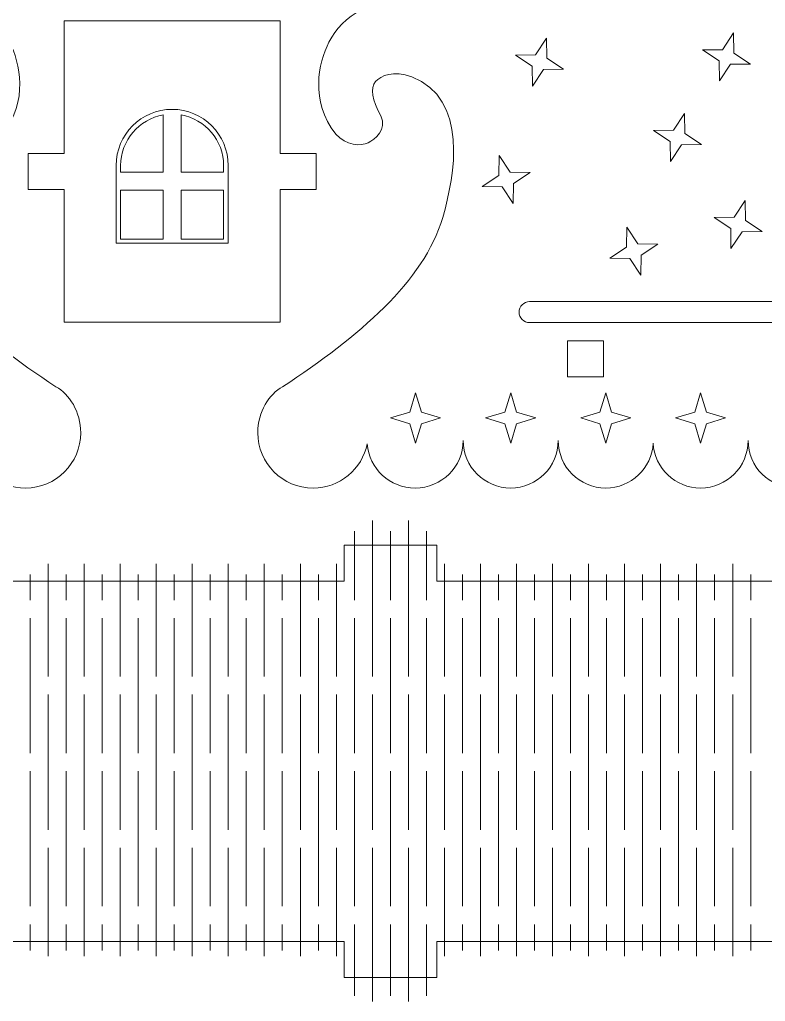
# Model space of a CAD drawing. Header units: centimetres. Extents: x -30.7 to 27.5, y -15.4 to 20.5.
# Drawn here: x -11.03 to 1.39, y -15.43 to 0.91 of the extents above; entities that cross this region are included whole.
import ezdxf

# ---------------------------------------------------------------- set-up
doc = ezdxf.new("R2010")
doc.units = ezdxf.units.CM
doc.header["$MEASUREMENT"] = 0
doc.layers.add('layer 1', color=7, linetype='Continuous')

msp = doc.modelspace()

# ---------------------------------------------------------------- linework, layer by layer
at = {"layer": 'layer 1', "color": 250, "lineweight": 9}
for points, knots in [([(-11.99601, 2.79235), (-11.99601, 2.79235), (-11.54485, 2.39681), (-11.54485, 2.39681), (-11.54485, 2.39681), (-10.02286, 4.13283), (-9.04228, 6.35544), (-8.86684, 8.80087), (-8.86684, 8.80087), (-8.86684, 8.80087), (-9.46531, 8.84382), (-9.46531, 8.84382), (-9.46531, 8.84382), (-9.44754, 9.0915), (-9.43848, 9.34161), (-9.43848, 9.59382), (-9.43848, 9.59382), (-9.43848, 9.84603), (-9.44754, 10.09614), (-9.46531, 10.34382), (-9.46531, 10.34382), (-9.46531, 10.34382), (-8.86684, 10.38675), (-8.86684, 10.38675), (-8.86684, 10.38675), (-9.25426, 15.78678), (-13.56753, 20.10004), (-18.96756, 20.48748), (-18.96756, 20.48748), (-18.96756, 20.48748), (-19.0105, 19.88901), (-19.0105, 19.88901), (-19.0105, 19.88901), (-19.25818, 19.90678), (-19.50829, 19.91584), (-19.7605, 19.91584), (-19.7605, 19.91584), (-20.01271, 19.91584), (-20.26282, 19.90678), (-20.5105, 19.88901), (-20.5105, 19.88901), (-20.5105, 19.88901), (-20.55345, 20.48748), (-20.55345, 20.48748), (-20.55345, 20.48748), (-25.95346, 20.10006), (-30.26674, 15.78678), (-30.65416, 10.38675), (-30.65416, 10.38675), (-30.65416, 10.38675), (-30.05571, 10.34382), (-30.05571, 10.34382), (-30.05571, 10.34382), (-30.07347, 10.09614), (-30.08253, 9.84603), (-30.08253, 9.59382), (-30.08253, 9.59382), (-30.08253, 9.34161), (-30.07347, 9.0915), (-30.05571, 8.84382), (-30.05571, 8.84382), (-30.05571, 8.84382), (-30.65416, 8.80087), (-30.65416, 8.80087), (-30.65416, 8.80087), (-30.47871, 6.35544), (-29.49814, 4.13284), (-27.97615, 2.39681), (-27.97615, 2.39681), (-27.97615, 2.39681), (-27.525, 2.79237), (-27.525, 2.79237), (-27.525, 2.79237), (-27.19495, 2.41591), (-26.83798, 2.06365), (-26.45707, 1.73861), (-26.45707, 1.73861), (-26.45707, 1.73861), (-26.84655, 1.28219), (-26.84655, 1.28219), (-26.84655, 1.28219), (-27.59472, 1.29889), (-28.10134, 0.98089), (-28.32351, 0.54077), (-28.32351, 0.54077), (-28.50313, 0.18496), (-28.63863, -0.43207), (-28.21149, -0.99169), (-28.21149, -0.99169), (-28.03165, -1.18441), (-27.80229, -1.2005), (-27.66967, -1.13476), (-27.66967, -1.13476), (-27.55891, -1.07984), (-27.35025, -0.91747), (-27.45747, -0.68608), (-27.45747, -0.68608), (-27.6048, -0.42239), (-27.64465, -0.226), (-27.54672, -0.11596), (-27.54672, -0.11596), (-27.46038, -0.01892), (-27.25101, 0.07847), (-26.9455, -0.03917), (-26.9455, -0.03917), (-25.99785, -0.40003), (-26.22292, -1.67158), (-26.42998, -2.38057), (-26.42998, -2.38057), (-26.74222, -3.44962), (-27.82593, -4.35995), (-29.09628, -5.19862), (-29.09628, -5.19862), (-29.31925, -5.31746), (-29.50933, -5.61839), (-29.50933, -5.96369), (-29.50933, -5.96369), (-29.50933, -6.47221), (-29.0971, -6.88444), (-28.58859, -6.88444), (-28.58859, -6.88444), (-28.14322, -6.88444), (-27.7717, -6.56824), (-27.68631, -6.14809), (-27.68631, -6.14809), (-27.65778, -6.55948), (-27.31153, -6.88444), (-26.88862, -6.88444), (-26.88862, -6.88444), (-26.44704, -6.88444), (-26.08905, -6.53012), (-26.08905, -6.09305), (-26.08905, -6.09305), (-26.08905, -6.53012), (-25.73473, -6.88444), (-25.29766, -6.88444), (-25.29766, -6.88444), (-24.86059, -6.88444), (-24.50628, -6.53012), (-24.50628, -6.09305), (-24.50628, -6.09305), (-24.50628, -6.53012), (-24.15198, -6.88444), (-23.71491, -6.88444), (-23.71491, -6.88444), (-23.29291, -6.88444), (-22.94803, -6.55414), (-22.92477, -6.13796), (-22.92477, -6.13796), (-22.9015, -6.55412), (-22.55664, -6.88444), (-22.13464, -6.88444), (-22.13464, -6.88444), (-21.69757, -6.88444), (-21.34326, -6.53012), (-21.34326, -6.09305), (-21.34326, -6.09305), (-21.34326, -6.53012), (-20.98894, -6.88444), (-20.55189, -6.88444), (-20.55189, -6.88444), (-20.11482, -6.88444), (-19.7605, -6.53012), (-19.7605, -6.09305), (-19.7605, -6.09305), (-19.7605, -6.53012), (-19.40619, -6.88444), (-18.96912, -6.88444), (-18.96912, -6.88444), (-18.53206, -6.88444), (-18.17775, -6.53012), (-18.17775, -6.09305), (-18.17775, -6.09305), (-18.17775, -6.53012), (-17.82343, -6.88444), (-17.38636, -6.88444), (-17.38636, -6.88444), (-16.96437, -6.88444), (-16.6195, -6.55412), (-16.59624, -6.13796), (-16.59624, -6.13796), (-16.57297, -6.55414), (-16.22809, -6.88444), (-15.8061, -6.88444), (-15.8061, -6.88444), (-15.36903, -6.88444), (-15.01473, -6.53012), (-15.01473, -6.09305), (-15.01473, -6.09305), (-15.01473, -6.53012), (-14.66041, -6.88444), (-14.22334, -6.88444), (-14.22334, -6.88444), (-13.78627, -6.88444), (-13.43196, -6.53012), (-13.43196, -6.09305), (-13.43196, -6.09305), (-13.43196, -6.53012), (-13.07397, -6.88444), (-12.63238, -6.88444), (-12.63238, -6.88444), (-12.20947, -6.88444), (-11.86323, -6.55948), (-11.8347, -6.14809), (-11.8347, -6.14809), (-11.7493, -6.56824), (-11.37778, -6.88444), (-10.93242, -6.88444), (-10.93242, -6.88444), (-10.4239, -6.88444), (-10.01167, -6.47221), (-10.01167, -5.96369), (-10.01167, -5.96369), (-10.01167, -5.61839), (-10.20175, -5.31746), (-10.42473, -5.19862), (-10.42473, -5.19862), (-11.69508, -4.35995), (-12.77878, -3.44962), (-13.09102, -2.38057), (-13.09102, -2.38057), (-13.29808, -1.67158), (-13.52316, -0.40003), (-12.5755, -0.03917), (-12.5755, -0.03917), (-12.27, 0.07847), (-12.06063, -0.01892), (-11.97429, -0.11596), (-11.97429, -0.11596), (-11.87635, -0.226), (-11.91621, -0.42239), (-12.06354, -0.68608), (-12.06354, -0.68608), (-12.17076, -0.91747), (-11.96209, -1.07984), (-11.85133, -1.13476), (-11.85133, -1.13476), (-11.71872, -1.2005), (-11.48935, -1.18441), (-11.30952, -0.99169), (-11.30952, -0.99169), (-10.88238, -0.43207), (-11.01787, 0.18496), (-11.1975, 0.54077), (-11.1975, 0.54077), (-11.41966, 0.98089), (-11.92629, 1.29889), (-12.67446, 1.28219), (-12.67446, 1.28219), (-12.67446, 1.28219), (-13.06393, 1.73861), (-13.06393, 1.73861), (-13.06393, 1.73861), (-12.68304, 2.06363), (-12.32605, 2.41591), (-11.99601, 2.79235)], [0, 0, 0, 0, 0.01538462, 0.01538462, 0.01538462, 0.01538462, 0.03076923, 0.03076923, 0.03076923, 0.03076923, 0.04615385, 0.04615385, 0.04615385, 0.04615385, 0.06153846, 0.06153846, 0.06153846, 0.06153846, 0.07692308, 0.07692308, 0.07692308, 0.07692308, 0.09230769, 0.09230769, 0.09230769, 0.09230769, 0.10769231, 0.10769231, 0.10769231, 0.10769231, 0.12307692, 0.12307692, 0.12307692, 0.12307692, 0.13846154, 0.13846154, 0.13846154, 0.13846154, 0.15384615, 0.15384615, 0.15384615, 0.15384615, 0.16923077, 0.16923077, 0.16923077, 0.16923077, 0.18461538, 0.18461538, 0.18461538, 0.18461538, 0.2, 0.2, 0.2, 0.2, 0.21538462, 0.21538462, 0.21538462, 0.21538462, 0.23076923, 0.23076923, 0.23076923, 0.23076923, 0.24615385, 0.24615385, 0.24615385, 0.24615385, 0.26153846, 0.26153846, 0.26153846, 0.26153846, 0.27692308, 0.27692308, 0.27692308, 0.27692308, 0.29230769, 0.29230769, 0.29230769, 0.29230769, 0.30769231, 0.30769231, 0.30769231, 0.30769231, 0.32307692, 0.32307692, 0.32307692, 0.32307692, 0.33846154, 0.33846154, 0.33846154, 0.33846154, 0.35384615, 0.35384615, 0.35384615, 0.35384615, 0.36923077, 0.36923077, 0.36923077, 0.36923077, 0.38461538, 0.38461538, 0.38461538, 0.38461538, 0.4, 0.4, 0.4, 0.4, 0.41538462, 0.41538462, 0.41538462, 0.41538462, 0.43076923, 0.43076923, 0.43076923, 0.43076923, 0.44615385, 0.44615385, 0.44615385, 0.44615385, 0.46153846, 0.46153846, 0.46153846, 0.46153846, 0.47692308, 0.47692308, 0.47692308, 0.47692308, 0.49230769, 0.49230769, 0.49230769, 0.49230769, 0.50769231, 0.50769231, 0.50769231, 0.50769231, 0.52307692, 0.52307692, 0.52307692, 0.52307692, 0.53846154, 0.53846154, 0.53846154, 0.53846154, 0.55384615, 0.55384615, 0.55384615, 0.55384615, 0.56923077, 0.56923077, 0.56923077, 0.56923077, 0.58461538, 0.58461538, 0.58461538, 0.58461538, 0.6, 0.6, 0.6, 0.6, 0.61538462, 0.61538462, 0.61538462, 0.61538462, 0.63076923, 0.63076923, 0.63076923, 0.63076923, 0.64615385, 0.64615385, 0.64615385, 0.64615385, 0.66153846, 0.66153846, 0.66153846, 0.66153846, 0.67692308, 0.67692308, 0.67692308, 0.67692308, 0.69230769, 0.69230769, 0.69230769, 0.69230769, 0.70769231, 0.70769231, 0.70769231, 0.70769231, 0.72307692, 0.72307692, 0.72307692, 0.72307692, 0.73846154, 0.73846154, 0.73846154, 0.73846154, 0.75384615, 0.75384615, 0.75384615, 0.75384615, 0.76923077, 0.76923077, 0.76923077, 0.76923077, 0.78461538, 0.78461538, 0.78461538, 0.78461538, 0.8, 0.8, 0.8, 0.8, 0.81538462, 0.81538462, 0.81538462, 0.81538462, 0.83076923, 0.83076923, 0.83076923, 0.83076923, 0.84615385, 0.84615385, 0.84615385, 0.84615385, 0.86153846, 0.86153846, 0.86153846, 0.86153846, 0.87692308, 0.87692308, 0.87692308, 0.87692308, 0.89230769, 0.89230769, 0.89230769, 0.89230769, 0.90769231, 0.90769231, 0.90769231, 0.90769231, 0.92307692, 0.92307692, 0.92307692, 0.92307692, 0.93846154, 0.93846154, 0.93846154, 0.93846154, 0.95384615, 0.95384615, 0.95384615, 0.95384615, 0.96923077, 0.96923077, 0.96923077, 0.96923077, 1, 1, 1, 1]), ([(10.45049, 2.79235), (10.45049, 2.79235), (10.90165, 2.39681), (10.90165, 2.39681), (10.90165, 2.39681), (12.42364, 4.13283), (13.40422, 6.35544), (13.57966, 8.80087), (13.57966, 8.80087), (13.57966, 8.80087), (12.98119, 8.84382), (12.98119, 8.84382), (12.98119, 8.84382), (12.99896, 9.0915), (13.00802, 9.34161), (13.00802, 9.59382), (13.00802, 9.59382), (13.00802, 9.84603), (12.99896, 10.09614), (12.98119, 10.34382), (12.98119, 10.34382), (12.98119, 10.34382), (13.57966, 10.38675), (13.57966, 10.38675), (13.57966, 10.38675), (13.19224, 15.78678), (8.87897, 20.10004), (3.47894, 20.48748), (3.47894, 20.48748), (3.47894, 20.48748), (3.436, 19.88901), (3.436, 19.88901), (3.436, 19.88901), (3.18832, 19.90678), (2.93821, 19.91584), (2.686, 19.91584), (2.686, 19.91584), (2.43379, 19.91584), (2.18368, 19.90678), (1.936, 19.88901), (1.936, 19.88901), (1.936, 19.88901), (1.89305, 20.48748), (1.89305, 20.48748), (1.89305, 20.48748), (-3.50697, 20.10006), (-7.82025, 15.78678), (-8.20767, 10.38675), (-8.20767, 10.38675), (-8.20767, 10.38675), (-7.60921, 10.34382), (-7.60921, 10.34382), (-7.60921, 10.34382), (-7.62697, 10.09614), (-7.63603, 9.84603), (-7.63603, 9.59382), (-7.63603, 9.59382), (-7.63603, 9.34161), (-7.62697, 9.0915), (-7.60921, 8.84382), (-7.60921, 8.84382), (-7.60921, 8.84382), (-8.20767, 8.80087), (-8.20767, 8.80087), (-8.20767, 8.80087), (-8.03221, 6.35544), (-7.05165, 4.13284), (-5.52966, 2.39681), (-5.52966, 2.39681), (-5.52966, 2.39681), (-5.0785, 2.79237), (-5.0785, 2.79237), (-5.0785, 2.79237), (-4.74846, 2.41591), (-4.39149, 2.06365), (-4.01058, 1.73861), (-4.01058, 1.73861), (-4.01058, 1.73861), (-4.40005, 1.28219), (-4.40005, 1.28219), (-4.40005, 1.28219), (-5.14822, 1.29889), (-5.65485, 0.98089), (-5.87701, 0.54077), (-5.87701, 0.54077), (-6.05664, 0.18496), (-6.19213, -0.43207), (-5.76499, -0.99169), (-5.76499, -0.99169), (-5.58516, -1.18441), (-5.35579, -1.2005), (-5.22318, -1.13476), (-5.22318, -1.13476), (-5.11242, -1.07984), (-4.90375, -0.91747), (-5.01097, -0.68608), (-5.01097, -0.68608), (-5.1583, -0.42239), (-5.19816, -0.226), (-5.10022, -0.11596), (-5.10022, -0.11596), (-5.01388, -0.01892), (-4.80451, 0.07847), (-4.49901, -0.03917), (-4.49901, -0.03917), (-3.55135, -0.40003), (-3.77643, -1.67158), (-3.98349, -2.38057), (-3.98349, -2.38057), (-4.29573, -3.44962), (-5.37943, -4.35995), (-6.64978, -5.19862), (-6.64978, -5.19862), (-6.87276, -5.31746), (-7.06284, -5.61839), (-7.06284, -5.96369), (-7.06284, -5.96369), (-7.06284, -6.47221), (-6.65061, -6.88444), (-6.14209, -6.88444), (-6.14209, -6.88444), (-5.69673, -6.88444), (-5.32521, -6.56824), (-5.23981, -6.14809), (-5.23981, -6.14809), (-5.21128, -6.55948), (-4.86504, -6.88444), (-4.44213, -6.88444), (-4.44213, -6.88444), (-4.00054, -6.88444), (-3.64255, -6.53012), (-3.64255, -6.09305), (-3.64255, -6.09305), (-3.64255, -6.53012), (-3.28824, -6.88444), (-2.85117, -6.88444), (-2.85117, -6.88444), (-2.4141, -6.88444), (-2.05978, -6.53012), (-2.05978, -6.09305), (-2.05978, -6.09305), (-2.05978, -6.53012), (-1.70548, -6.88444), (-1.26841, -6.88444), (-1.26841, -6.88444), (-0.84641, -6.88444), (-0.50153, -6.55414), (-0.47827, -6.13796), (-0.47827, -6.13796), (-0.455, -6.55412), (-0.11014, -6.88444), (0.31186, -6.88444), (0.31186, -6.88444), (0.74893, -6.88444), (1.10324, -6.53012), (1.10324, -6.09305), (1.10324, -6.09305), (1.10324, -6.53012), (1.45756, -6.88444), (1.89461, -6.88444), (1.89461, -6.88444), (2.33168, -6.88444), (2.686, -6.53012), (2.686, -6.09305), (2.686, -6.09305), (2.686, -6.53012), (3.04031, -6.88444), (3.47738, -6.88444), (3.47738, -6.88444), (3.91444, -6.88444), (4.26875, -6.53012), (4.26875, -6.09305), (4.26875, -6.09305), (4.26875, -6.53012), (4.62307, -6.88444), (5.06014, -6.88444), (5.06014, -6.88444), (5.48213, -6.88444), (5.827, -6.55412), (5.85026, -6.13796), (5.85026, -6.13796), (5.87353, -6.55414), (6.21841, -6.88444), (6.6404, -6.88444), (6.6404, -6.88444), (7.07747, -6.88444), (7.43177, -6.53012), (7.43177, -6.09305), (7.43177, -6.09305), (7.43177, -6.53012), (7.78609, -6.88444), (8.22316, -6.88444), (8.22316, -6.88444), (8.66023, -6.88444), (9.01454, -6.53012), (9.01454, -6.09305), (9.01454, -6.09305), (9.01454, -6.53012), (9.37253, -6.88444), (9.81412, -6.88444), (9.81412, -6.88444), (10.23703, -6.88444), (10.58327, -6.55948), (10.6118, -6.14809), (10.6118, -6.14809), (10.6972, -6.56824), (11.06872, -6.88444), (11.51408, -6.88444), (11.51408, -6.88444), (12.0226, -6.88444), (12.43483, -6.47221), (12.43483, -5.96369), (12.43483, -5.96369), (12.43483, -5.61839), (12.24475, -5.31746), (12.02177, -5.19862), (12.02177, -5.19862), (10.75142, -4.35995), (9.66772, -3.44962), (9.35548, -2.38057), (9.35548, -2.38057), (9.14842, -1.67158), (8.92334, -0.40003), (9.871, -0.03917), (9.871, -0.03917), (10.1765, 0.07847), (10.38587, -0.01892), (10.47221, -0.11596), (10.47221, -0.11596), (10.57015, -0.226), (10.53029, -0.42239), (10.38296, -0.68608), (10.38296, -0.68608), (10.27574, -0.91747), (10.48441, -1.07984), (10.59517, -1.13476), (10.59517, -1.13476), (10.72778, -1.2005), (10.95715, -1.18441), (11.13698, -0.99169), (11.13698, -0.99169), (11.56412, -0.43207), (11.42863, 0.18496), (11.249, 0.54077), (11.249, 0.54077), (11.02684, 0.98089), (10.52021, 1.29889), (9.77204, 1.28219), (9.77204, 1.28219), (9.77204, 1.28219), (9.38257, 1.73861), (9.38257, 1.73861), (9.38257, 1.73861), (9.76346, 2.06363), (10.12045, 2.41591), (10.45049, 2.79235)], [0, 0, 0, 0, 0.01538462, 0.01538462, 0.01538462, 0.01538462, 0.03076923, 0.03076923, 0.03076923, 0.03076923, 0.04615385, 0.04615385, 0.04615385, 0.04615385, 0.06153846, 0.06153846, 0.06153846, 0.06153846, 0.07692308, 0.07692308, 0.07692308, 0.07692308, 0.09230769, 0.09230769, 0.09230769, 0.09230769, 0.10769231, 0.10769231, 0.10769231, 0.10769231, 0.12307692, 0.12307692, 0.12307692, 0.12307692, 0.13846154, 0.13846154, 0.13846154, 0.13846154, 0.15384615, 0.15384615, 0.15384615, 0.15384615, 0.16923077, 0.16923077, 0.16923077, 0.16923077, 0.18461538, 0.18461538, 0.18461538, 0.18461538, 0.2, 0.2, 0.2, 0.2, 0.21538462, 0.21538462, 0.21538462, 0.21538462, 0.23076923, 0.23076923, 0.23076923, 0.23076923, 0.24615385, 0.24615385, 0.24615385, 0.24615385, 0.26153846, 0.26153846, 0.26153846, 0.26153846, 0.27692308, 0.27692308, 0.27692308, 0.27692308, 0.29230769, 0.29230769, 0.29230769, 0.29230769, 0.30769231, 0.30769231, 0.30769231, 0.30769231, 0.32307692, 0.32307692, 0.32307692, 0.32307692, 0.33846154, 0.33846154, 0.33846154, 0.33846154, 0.35384615, 0.35384615, 0.35384615, 0.35384615, 0.36923077, 0.36923077, 0.36923077, 0.36923077, 0.38461538, 0.38461538, 0.38461538, 0.38461538, 0.4, 0.4, 0.4, 0.4, 0.41538462, 0.41538462, 0.41538462, 0.41538462, 0.43076923, 0.43076923, 0.43076923, 0.43076923, 0.44615385, 0.44615385, 0.44615385, 0.44615385, 0.46153846, 0.46153846, 0.46153846, 0.46153846, 0.47692308, 0.47692308, 0.47692308, 0.47692308, 0.49230769, 0.49230769, 0.49230769, 0.49230769, 0.50769231, 0.50769231, 0.50769231, 0.50769231, 0.52307692, 0.52307692, 0.52307692, 0.52307692, 0.53846154, 0.53846154, 0.53846154, 0.53846154, 0.55384615, 0.55384615, 0.55384615, 0.55384615, 0.56923077, 0.56923077, 0.56923077, 0.56923077, 0.58461538, 0.58461538, 0.58461538, 0.58461538, 0.6, 0.6, 0.6, 0.6, 0.61538462, 0.61538462, 0.61538462, 0.61538462, 0.63076923, 0.63076923, 0.63076923, 0.63076923, 0.64615385, 0.64615385, 0.64615385, 0.64615385, 0.66153846, 0.66153846, 0.66153846, 0.66153846, 0.67692308, 0.67692308, 0.67692308, 0.67692308, 0.69230769, 0.69230769, 0.69230769, 0.69230769, 0.70769231, 0.70769231, 0.70769231, 0.70769231, 0.72307692, 0.72307692, 0.72307692, 0.72307692, 0.73846154, 0.73846154, 0.73846154, 0.73846154, 0.75384615, 0.75384615, 0.75384615, 0.75384615, 0.76923077, 0.76923077, 0.76923077, 0.76923077, 0.78461538, 0.78461538, 0.78461538, 0.78461538, 0.8, 0.8, 0.8, 0.8, 0.81538462, 0.81538462, 0.81538462, 0.81538462, 0.83076923, 0.83076923, 0.83076923, 0.83076923, 0.84615385, 0.84615385, 0.84615385, 0.84615385, 0.86153846, 0.86153846, 0.86153846, 0.86153846, 0.87692308, 0.87692308, 0.87692308, 0.87692308, 0.89230769, 0.89230769, 0.89230769, 0.89230769, 0.90769231, 0.90769231, 0.90769231, 0.90769231, 0.92307692, 0.92307692, 0.92307692, 0.92307692, 0.93846154, 0.93846154, 0.93846154, 0.93846154, 0.95384615, 0.95384615, 0.95384615, 0.95384615, 0.96923077, 0.96923077, 0.96923077, 0.96923077, 1, 1, 1, 1]), ([(-10.2888, 0.89266), (-10.2888, 0.89266), (-6.6888, 0.89266), (-6.6888, 0.89266), (-6.6888, 0.89266), (-6.6888, 0.89266), (-6.6888, -1.3156), (-6.6888, -1.3156), (-6.6888, -1.3156), (-6.6888, -1.3156), (-6.0888, -1.3156), (-6.0888, -1.3156), (-6.0888, -1.3156), (-6.0888, -1.3156), (-6.0888, -1.9156), (-6.0888, -1.9156), (-6.0888, -1.9156), (-6.0888, -1.9156), (-6.6888, -1.9156), (-6.6888, -1.9156), (-6.6888, -1.9156), (-6.6888, -1.9156), (-6.6888, -4.12385), (-6.6888, -4.12385), (-6.6888, -4.12385), (-8.18713, -4.12385), (-8.79046, -4.12385), (-10.2888, -4.12385), (-10.2888, -4.12385), (-10.2888, -4.12385), (-10.2888, -1.9156), (-10.2888, -1.9156), (-10.2888, -1.9156), (-10.2888, -1.9156), (-10.8888, -1.9156), (-10.8888, -1.9156), (-10.8888, -1.9156), (-10.8888, -1.9156), (-10.8888, -1.3156), (-10.8888, -1.3156), (-10.8888, -1.3156), (-10.8888, -1.3156), (-10.2888, -1.3156), (-10.2888, -1.3156), (-10.2888, -1.3156), (-10.2888, -1.3156), (-10.2888, 0.89266), (-10.2888, 0.89266)], [0, 0, 0, 0, 0.07692308, 0.07692308, 0.07692308, 0.07692308, 0.15384615, 0.15384615, 0.15384615, 0.15384615, 0.23076923, 0.23076923, 0.23076923, 0.23076923, 0.30769231, 0.30769231, 0.30769231, 0.30769231, 0.38461538, 0.38461538, 0.38461538, 0.38461538, 0.46153846, 0.46153846, 0.46153846, 0.46153846, 0.53846154, 0.53846154, 0.53846154, 0.53846154, 0.61538462, 0.61538462, 0.61538462, 0.61538462, 0.69230769, 0.69230769, 0.69230769, 0.69230769, 0.76923077, 0.76923077, 0.76923077, 0.76923077, 0.84615385, 0.84615385, 0.84615385, 0.84615385, 1, 1, 1, 1]), ([(0.86092, 0.69239), (0.86092, 0.69239), (0.67679, 0.41434), (0.67679, 0.41434), (0.67679, 0.41434), (0.67679, 0.41434), (0.34333, 0.4106), (0.34333, 0.4106), (0.34333, 0.4106), (0.34333, 0.4106), (0.62138, 0.22648), (0.62138, 0.22648), (0.62138, 0.22648), (0.62138, 0.22648), (0.62512, -0.10699), (0.62512, -0.10699), (0.62512, -0.10699), (0.62512, -0.10699), (0.80924, 0.17107), (0.80924, 0.17107), (0.80924, 0.17107), (0.80924, 0.17107), (1.14271, 0.1748), (1.14271, 0.1748), (1.14271, 0.1748), (1.14271, 0.1748), (0.86465, 0.35893), (0.86465, 0.35893), (0.86465, 0.35893), (0.86465, 0.35893), (0.86092, 0.69239), (0.86092, 0.69239)], [0, 0, 0, 0, 0.11111111, 0.11111111, 0.11111111, 0.11111111, 0.22222222, 0.22222222, 0.22222222, 0.22222222, 0.33333333, 0.33333333, 0.33333333, 0.33333333, 0.44444444, 0.44444444, 0.44444444, 0.44444444, 0.55555556, 0.55555556, 0.55555556, 0.55555556, 0.66666667, 0.66666667, 0.66666667, 0.66666667, 0.77777778, 0.77777778, 0.77777778, 0.77777778, 1, 1, 1, 1]), ([(-2.25208, 0.60515), (-2.25208, 0.60515), (-2.43621, 0.3271), (-2.43621, 0.3271), (-2.43621, 0.3271), (-2.43621, 0.3271), (-2.76967, 0.32336), (-2.76967, 0.32336), (-2.76967, 0.32336), (-2.76967, 0.32336), (-2.49162, 0.13924), (-2.49162, 0.13924), (-2.49162, 0.13924), (-2.49162, 0.13924), (-2.48788, -0.19423), (-2.48788, -0.19423), (-2.48788, -0.19423), (-2.48788, -0.19423), (-2.30376, 0.08383), (-2.30376, 0.08383), (-2.30376, 0.08383), (-2.30376, 0.08383), (-1.97029, 0.08756), (-1.97029, 0.08756), (-1.97029, 0.08756), (-1.97029, 0.08756), (-2.24835, 0.27169), (-2.24835, 0.27169), (-2.24835, 0.27169), (-2.24835, 0.27169), (-2.25208, 0.60515), (-2.25208, 0.60515)], [0, 0, 0, 0, 0.11111111, 0.11111111, 0.11111111, 0.11111111, 0.22222222, 0.22222222, 0.22222222, 0.22222222, 0.33333333, 0.33333333, 0.33333333, 0.33333333, 0.44444444, 0.44444444, 0.44444444, 0.44444444, 0.55555556, 0.55555556, 0.55555556, 0.55555556, 0.66666667, 0.66666667, 0.66666667, 0.66666667, 0.77777778, 0.77777778, 0.77777778, 0.77777778, 1, 1, 1, 1]), ([(0.04522, -0.64879), (0.04522, -0.64879), (-0.13891, -0.92684), (-0.13891, -0.92684), (-0.13891, -0.92684), (-0.13891, -0.92684), (-0.47237, -0.93058), (-0.47237, -0.93058), (-0.47237, -0.93058), (-0.47237, -0.93058), (-0.19432, -1.1147), (-0.19432, -1.1147), (-0.19432, -1.1147), (-0.19432, -1.1147), (-0.19058, -1.44817), (-0.19058, -1.44817), (-0.19058, -1.44817), (-0.19058, -1.44817), (-0.00646, -1.17011), (-0.00646, -1.17011), (-0.00646, -1.17011), (-0.00646, -1.17011), (0.32701, -1.16638), (0.32701, -1.16638), (0.32701, -1.16638), (0.32701, -1.16638), (0.04895, -0.98225), (0.04895, -0.98225), (0.04895, -0.98225), (0.04895, -0.98225), (0.04522, -0.64879), (0.04522, -0.64879)], [0, 0, 0, 0, 0.11111111, 0.11111111, 0.11111111, 0.11111111, 0.22222222, 0.22222222, 0.22222222, 0.22222222, 0.33333333, 0.33333333, 0.33333333, 0.33333333, 0.44444444, 0.44444444, 0.44444444, 0.44444444, 0.55555556, 0.55555556, 0.55555556, 0.55555556, 0.66666667, 0.66666667, 0.66666667, 0.66666667, 0.77777778, 0.77777778, 0.77777778, 0.77777778, 1, 1, 1, 1]), ([(-8.6388, -0.67195), (-9.03955, -0.74344), (-9.34645, -1.09594), (-9.34645, -1.51637), (-9.34645, -1.51637), (-9.34645, -1.51637), (-9.34645, -1.62428), (-9.34645, -1.62428), (-9.34645, -1.62428), (-9.34645, -1.62428), (-8.6388, -1.62428), (-8.6388, -1.62428), (-8.6388, -1.62428), (-8.6388, -1.62428), (-8.6388, -0.67195), (-8.6388, -0.67195)], [0, 0, 0, 0, 0.2, 0.2, 0.2, 0.2, 0.4, 0.4, 0.4, 0.4, 0.6, 0.6, 0.6, 0.6, 1, 1, 1, 1]), ([(-7.63114, -1.62428), (-7.63114, -1.62428), (-7.63114, -1.51637), (-7.63114, -1.51637), (-7.63114, -1.51637), (-7.63114, -1.09594), (-7.93804, -0.74344), (-8.3388, -0.67195), (-8.3388, -0.67195), (-8.3388, -0.67195), (-8.3388, -1.62428), (-8.3388, -1.62428), (-8.3388, -1.62428), (-8.3388, -1.62428), (-7.63114, -1.62428), (-7.63114, -1.62428)], [0, 0, 0, 0, 0.2, 0.2, 0.2, 0.2, 0.4, 0.4, 0.4, 0.4, 0.6, 0.6, 0.6, 0.6, 1, 1, 1, 1]), ([(-3.0433, -1.34816), (-3.0433, -1.34816), (-2.85918, -1.62622), (-2.85918, -1.62622), (-2.85918, -1.62622), (-2.85918, -1.62622), (-2.52571, -1.62995), (-2.52571, -1.62995), (-2.52571, -1.62995), (-2.52571, -1.62995), (-2.80377, -1.81408), (-2.80377, -1.81408), (-2.80377, -1.81408), (-2.80377, -1.81408), (-2.8075, -2.14754), (-2.8075, -2.14754), (-2.8075, -2.14754), (-2.8075, -2.14754), (-2.99163, -1.86949), (-2.99163, -1.86949), (-2.99163, -1.86949), (-2.99163, -1.86949), (-3.32509, -1.86575), (-3.32509, -1.86575), (-3.32509, -1.86575), (-3.32509, -1.86575), (-3.04704, -1.68163), (-3.04704, -1.68163), (-3.04704, -1.68163), (-3.04704, -1.68163), (-3.0433, -1.34816), (-3.0433, -1.34816)], [0, 0, 0, 0, 0.11111111, 0.11111111, 0.11111111, 0.11111111, 0.22222222, 0.22222222, 0.22222222, 0.22222222, 0.33333333, 0.33333333, 0.33333333, 0.33333333, 0.44444444, 0.44444444, 0.44444444, 0.44444444, 0.55555556, 0.55555556, 0.55555556, 0.55555556, 0.66666667, 0.66666667, 0.66666667, 0.66666667, 0.77777778, 0.77777778, 0.77777778, 0.77777778, 1, 1, 1, 1]), ([(-8.6388, -2.73916), (-8.6388, -2.73916), (-8.6388, -1.92428), (-8.6388, -1.92428), (-8.6388, -1.92428), (-8.6388, -1.92428), (-9.34645, -1.92428), (-9.34645, -1.92428), (-9.34645, -1.92428), (-9.34645, -1.92428), (-9.34645, -2.73916), (-9.34645, -2.73916), (-9.34645, -2.73916), (-9.34645, -2.73916), (-8.6388, -2.73916), (-8.6388, -2.73916)], [0, 0, 0, 0, 0.2, 0.2, 0.2, 0.2, 0.4, 0.4, 0.4, 0.4, 0.6, 0.6, 0.6, 0.6, 1, 1, 1, 1]), ([(-8.3388, -2.73916), (-8.3388, -2.73916), (-7.63114, -2.73916), (-7.63114, -2.73916), (-7.63114, -2.73916), (-7.63114, -2.73916), (-7.63114, -1.92428), (-7.63114, -1.92428), (-7.63114, -1.92428), (-7.63114, -1.92428), (-8.3388, -1.92428), (-8.3388, -1.92428), (-8.3388, -1.92428), (-8.3388, -1.92428), (-8.3388, -2.73916), (-8.3388, -2.73916)], [0, 0, 0, 0, 0.2, 0.2, 0.2, 0.2, 0.4, 0.4, 0.4, 0.4, 0.6, 0.6, 0.6, 0.6, 1, 1, 1, 1]), ([(1.05296, -2.09545), (1.05296, -2.09545), (0.86884, -2.3735), (0.86884, -2.3735), (0.86884, -2.3735), (0.86884, -2.3735), (0.53537, -2.37724), (0.53537, -2.37724), (0.53537, -2.37724), (0.53537, -2.37724), (0.81343, -2.56136), (0.81343, -2.56136), (0.81343, -2.56136), (0.81343, -2.56136), (0.81716, -2.89483), (0.81716, -2.89483), (0.81716, -2.89483), (0.81716, -2.89483), (1.00129, -2.61677), (1.00129, -2.61677), (1.00129, -2.61677), (1.00129, -2.61677), (1.33475, -2.61304), (1.33475, -2.61304), (1.33475, -2.61304), (1.33475, -2.61304), (1.0567, -2.42891), (1.0567, -2.42891), (1.0567, -2.42891), (1.0567, -2.42891), (1.05296, -2.09545), (1.05296, -2.09545)], [0, 0, 0, 0, 0.11111111, 0.11111111, 0.11111111, 0.11111111, 0.22222222, 0.22222222, 0.22222222, 0.22222222, 0.33333333, 0.33333333, 0.33333333, 0.33333333, 0.44444444, 0.44444444, 0.44444444, 0.44444444, 0.55555556, 0.55555556, 0.55555556, 0.55555556, 0.66666667, 0.66666667, 0.66666667, 0.66666667, 0.77777778, 0.77777778, 0.77777778, 0.77777778, 1, 1, 1, 1]), ([(-0.91829, -2.54074), (-0.91829, -2.54074), (-0.73417, -2.81879), (-0.73417, -2.81879), (-0.73417, -2.81879), (-0.73417, -2.81879), (-0.4007, -2.82253), (-0.4007, -2.82253), (-0.4007, -2.82253), (-0.4007, -2.82253), (-0.67876, -3.00665), (-0.67876, -3.00665), (-0.67876, -3.00665), (-0.67876, -3.00665), (-0.68249, -3.34012), (-0.68249, -3.34012), (-0.68249, -3.34012), (-0.68249, -3.34012), (-0.86662, -3.06206), (-0.86662, -3.06206), (-0.86662, -3.06206), (-0.86662, -3.06206), (-1.20008, -3.05833), (-1.20008, -3.05833), (-1.20008, -3.05833), (-1.20008, -3.05833), (-0.92203, -2.8742), (-0.92203, -2.8742), (-0.92203, -2.8742), (-0.92203, -2.8742), (-0.91829, -2.54074), (-0.91829, -2.54074)], [0, 0, 0, 0, 0.11111111, 0.11111111, 0.11111111, 0.11111111, 0.22222222, 0.22222222, 0.22222222, 0.22222222, 0.33333333, 0.33333333, 0.33333333, 0.33333333, 0.44444444, 0.44444444, 0.44444444, 0.44444444, 0.55555556, 0.55555556, 0.55555556, 0.55555556, 0.66666667, 0.66666667, 0.66666667, 0.66666667, 0.77777778, 0.77777778, 0.77777778, 0.77777778, 1, 1, 1, 1]), ([(-2.53693, -3.78104), (-2.53693, -3.78104), (7.90892, -3.78104), (7.90892, -3.78104), (7.90892, -3.78104), (8.00497, -3.78104), (8.08354, -3.85961), (8.08354, -3.95566), (8.08354, -3.95566), (8.08354, -4.05172), (8.00497, -4.13029), (7.90892, -4.13029), (7.90892, -4.13029), (7.90892, -4.13029), (-2.53693, -4.13029), (-2.53693, -4.13029), (-2.53693, -4.13029), (-2.63298, -4.13029), (-2.71155, -4.05172), (-2.71155, -3.95566), (-2.71155, -3.95566), (-2.71155, -3.85961), (-2.63298, -3.78104), (-2.53693, -3.78104)], [0, 0, 0, 0, 0.14285714, 0.14285714, 0.14285714, 0.14285714, 0.28571429, 0.28571429, 0.28571429, 0.28571429, 0.42857143, 0.42857143, 0.42857143, 0.42857143, 0.57142857, 0.57142857, 0.57142857, 0.57142857, 0.71428571, 0.71428571, 0.71428571, 0.71428571, 1, 1, 1, 1]), ([(-1.90512, -4.43335), (-1.90512, -4.43335), (-1.30511, -4.43335), (-1.30511, -4.43335), (-1.30511, -4.43335), (-1.30511, -4.43335), (-1.30511, -5.03335), (-1.30511, -5.03335), (-1.30511, -5.03335), (-1.30511, -5.03335), (-1.90512, -5.03335), (-1.90512, -5.03335), (-1.90512, -5.03335), (-1.90512, -5.03335), (-1.90512, -4.43335), (-1.90512, -4.43335)], [0, 0, 0, 0, 0.2, 0.2, 0.2, 0.2, 0.4, 0.4, 0.4, 0.4, 0.6, 0.6, 0.6, 0.6, 1, 1, 1, 1]), ([(-4.43392, -5.30168), (-4.43392, -5.30168), (-4.33599, -5.62046), (-4.33599, -5.62046), (-4.33599, -5.62046), (-4.33599, -5.62046), (-4.01721, -5.7184), (-4.01721, -5.7184), (-4.01721, -5.7184), (-4.01721, -5.7184), (-4.33599, -5.81633), (-4.33599, -5.81633), (-4.33599, -5.81633), (-4.33599, -5.81633), (-4.43392, -6.13511), (-4.43392, -6.13511), (-4.43392, -6.13511), (-4.43392, -6.13511), (-4.53186, -5.81633), (-4.53186, -5.81633), (-4.53186, -5.81633), (-4.53186, -5.81633), (-4.85064, -5.7184), (-4.85064, -5.7184), (-4.85064, -5.7184), (-4.85064, -5.7184), (-4.53186, -5.62046), (-4.53186, -5.62046), (-4.53186, -5.62046), (-4.53186, -5.62046), (-4.43392, -5.30168), (-4.43392, -5.30168)], [0, 0, 0, 0, 0.11111111, 0.11111111, 0.11111111, 0.11111111, 0.22222222, 0.22222222, 0.22222222, 0.22222222, 0.33333333, 0.33333333, 0.33333333, 0.33333333, 0.44444444, 0.44444444, 0.44444444, 0.44444444, 0.55555556, 0.55555556, 0.55555556, 0.55555556, 0.66666667, 0.66666667, 0.66666667, 0.66666667, 0.77777778, 0.77777778, 0.77777778, 0.77777778, 1, 1, 1, 1]), ([(-2.85117, -5.30168), (-2.85117, -5.30168), (-2.75323, -5.62046), (-2.75323, -5.62046), (-2.75323, -5.62046), (-2.75323, -5.62046), (-2.43445, -5.7184), (-2.43445, -5.7184), (-2.43445, -5.7184), (-2.43445, -5.7184), (-2.75323, -5.81633), (-2.75323, -5.81633), (-2.75323, -5.81633), (-2.75323, -5.81633), (-2.85117, -6.13511), (-2.85117, -6.13511), (-2.85117, -6.13511), (-2.85117, -6.13511), (-2.9491, -5.81633), (-2.9491, -5.81633), (-2.9491, -5.81633), (-2.9491, -5.81633), (-3.26788, -5.7184), (-3.26788, -5.7184), (-3.26788, -5.7184), (-3.26788, -5.7184), (-2.9491, -5.62046), (-2.9491, -5.62046), (-2.9491, -5.62046), (-2.9491, -5.62046), (-2.85117, -5.30168), (-2.85117, -5.30168)], [0, 0, 0, 0, 0.11111111, 0.11111111, 0.11111111, 0.11111111, 0.22222222, 0.22222222, 0.22222222, 0.22222222, 0.33333333, 0.33333333, 0.33333333, 0.33333333, 0.44444444, 0.44444444, 0.44444444, 0.44444444, 0.55555556, 0.55555556, 0.55555556, 0.55555556, 0.66666667, 0.66666667, 0.66666667, 0.66666667, 0.77777778, 0.77777778, 0.77777778, 0.77777778, 1, 1, 1, 1]), ([(-1.26841, -5.30168), (-1.26841, -5.30168), (-1.17047, -5.62046), (-1.17047, -5.62046), (-1.17047, -5.62046), (-1.17047, -5.62046), (-0.85169, -5.7184), (-0.85169, -5.7184), (-0.85169, -5.7184), (-0.85169, -5.7184), (-1.17047, -5.81633), (-1.17047, -5.81633), (-1.17047, -5.81633), (-1.17047, -5.81633), (-1.26841, -6.13511), (-1.26841, -6.13511), (-1.26841, -6.13511), (-1.26841, -6.13511), (-1.36634, -5.81633), (-1.36634, -5.81633), (-1.36634, -5.81633), (-1.36634, -5.81633), (-1.68513, -5.7184), (-1.68513, -5.7184), (-1.68513, -5.7184), (-1.68513, -5.7184), (-1.36634, -5.62046), (-1.36634, -5.62046), (-1.36634, -5.62046), (-1.36634, -5.62046), (-1.26841, -5.30168), (-1.26841, -5.30168)], [0, 0, 0, 0, 0.11111111, 0.11111111, 0.11111111, 0.11111111, 0.22222222, 0.22222222, 0.22222222, 0.22222222, 0.33333333, 0.33333333, 0.33333333, 0.33333333, 0.44444444, 0.44444444, 0.44444444, 0.44444444, 0.55555556, 0.55555556, 0.55555556, 0.55555556, 0.66666667, 0.66666667, 0.66666667, 0.66666667, 0.77777778, 0.77777778, 0.77777778, 0.77777778, 1, 1, 1, 1]), ([(0.31186, -5.30168), (0.31186, -5.30168), (0.40979, -5.62046), (0.40979, -5.62046), (0.40979, -5.62046), (0.40979, -5.62046), (0.72857, -5.7184), (0.72857, -5.7184), (0.72857, -5.7184), (0.72857, -5.7184), (0.40979, -5.81633), (0.40979, -5.81633), (0.40979, -5.81633), (0.40979, -5.81633), (0.31186, -6.13511), (0.31186, -6.13511), (0.31186, -6.13511), (0.31186, -6.13511), (0.21392, -5.81633), (0.21392, -5.81633), (0.21392, -5.81633), (0.21392, -5.81633), (-0.10486, -5.7184), (-0.10486, -5.7184), (-0.10486, -5.7184), (-0.10486, -5.7184), (0.21392, -5.62046), (0.21392, -5.62046), (0.21392, -5.62046), (0.21392, -5.62046), (0.31186, -5.30168), (0.31186, -5.30168)], [0, 0, 0, 0, 0.11111111, 0.11111111, 0.11111111, 0.11111111, 0.22222222, 0.22222222, 0.22222222, 0.22222222, 0.33333333, 0.33333333, 0.33333333, 0.33333333, 0.44444444, 0.44444444, 0.44444444, 0.44444444, 0.55555556, 0.55555556, 0.55555556, 0.55555556, 0.66666667, 0.66666667, 0.66666667, 0.66666667, 0.77777778, 0.77777778, 0.77777778, 0.77777778, 1, 1, 1, 1]), ([(-29.18476, -14.43599), (-29.18476, -14.43599), (-29.18476, -15.03599), (-29.18476, -15.03599), (-29.18476, -15.03599), (-29.18476, -15.03599), (-30.72976, -15.03599), (-30.72976, -15.03599), (-30.72976, -15.03599), (-30.72976, -15.03599), (-30.72976, -14.43599), (-30.72976, -14.43599), (-30.72976, -14.43599), (-30.72976, -14.43599), (-30.72976, -8.43599), (-30.72976, -8.43599), (-30.72976, -8.43599), (-30.72976, -8.43599), (-30.72976, -7.83599), (-30.72976, -7.83599), (-30.72976, -7.83599), (-30.72976, -7.83599), (-29.18476, -7.83599), (-29.18476, -7.83599), (-29.18476, -7.83599), (-29.18476, -7.83599), (-29.18476, -8.43599), (-29.18476, -8.43599), (-29.18476, -8.43599), (-29.18476, -8.43599), (-22.31431, -8.43599), (-22.31431, -8.43599), (-22.31431, -8.43599), (-22.31431, -8.43599), (-22.31431, -7.83599), (-22.31431, -7.83599), (-22.31431, -7.83599), (-22.31431, -7.83599), (-20.77006, -7.83599), (-20.77006, -7.83599), (-20.77006, -7.83599), (-20.77006, -7.83599), (-20.77006, -8.43599), (-20.77006, -8.43599), (-20.77006, -8.43599), (-20.77006, -8.43599), (-5.62628, -8.43599), (-5.62628, -8.43599), (-5.62628, -8.43599), (-5.62628, -8.43599), (-5.62628, -7.83599), (-5.62628, -7.83599), (-5.62628, -7.83599), (-5.62628, -7.83599), (-4.08203, -7.83599), (-4.08203, -7.83599), (-4.08203, -7.83599), (-4.08203, -7.83599), (-4.08203, -8.43599), (-4.08203, -8.43599), (-4.08203, -8.43599), (-4.08203, -8.43599), (11.06174, -8.43599), (11.06174, -8.43599), (11.06174, -8.43599), (11.06174, -8.43599), (11.06174, -7.83599), (11.06174, -7.83599), (11.06174, -7.83599), (11.06174, -7.83599), (12.60599, -7.83599), (12.60599, -7.83599), (12.60599, -7.83599), (12.60599, -7.83599), (12.60599, -8.43599), (12.60599, -8.43599), (12.60599, -8.43599), (12.60599, -8.43599), (19.47644, -8.43599), (19.47644, -8.43599), (19.47644, -8.43599), (19.47644, -8.43599), (19.47644, -7.83599), (19.47644, -7.83599), (19.47644, -7.83599), (19.47644, -7.83599), (21.02144, -7.83599), (21.02144, -7.83599), (21.02144, -7.83599), (21.02144, -7.83599), (21.02144, -8.43599), (21.02144, -8.43599), (21.02144, -8.43599), (21.02144, -8.43599), (21.02144, -14.43599), (21.02144, -14.43599), (21.02144, -14.43599), (21.02144, -14.43599), (21.02144, -15.03599), (21.02144, -15.03599), (21.02144, -15.03599), (21.02144, -15.03599), (19.47644, -15.03599), (19.47644, -15.03599), (19.47644, -15.03599), (19.47644, -15.03599), (19.47644, -14.43599), (19.47644, -14.43599), (19.47644, -14.43599), (19.47644, -14.43599), (12.60599, -14.43599), (12.60599, -14.43599), (12.60599, -14.43599), (12.60599, -14.43599), (12.60599, -15.03599), (12.60599, -15.03599), (12.60599, -15.03599), (12.60599, -15.03599), (11.06174, -15.03599), (11.06174, -15.03599), (11.06174, -15.03599), (11.06174, -15.03599), (11.06174, -14.43599), (11.06174, -14.43599), (11.06174, -14.43599), (11.06174, -14.43599), (-4.08203, -14.43599), (-4.08203, -14.43599), (-4.08203, -14.43599), (-4.08203, -14.43599), (-4.08203, -15.03599), (-4.08203, -15.03599), (-4.08203, -15.03599), (-4.08203, -15.03599), (-5.62628, -15.03599), (-5.62628, -15.03599), (-5.62628, -15.03599), (-5.62628, -15.03599), (-5.62628, -14.43599), (-5.62628, -14.43599), (-5.62628, -14.43599), (-5.62628, -14.43599), (-20.77006, -14.43599), (-20.77006, -14.43599), (-20.77006, -14.43599), (-20.77006, -14.43599), (-20.77006, -15.03599), (-20.77006, -15.03599), (-20.77006, -15.03599), (-20.77006, -15.03599), (-22.31431, -15.03599), (-22.31431, -15.03599), (-22.31431, -15.03599), (-22.31431, -15.03599), (-22.31431, -14.43599), (-22.31431, -14.43599), (-22.31431, -14.43599), (-22.31431, -14.43599), (-29.18476, -14.43599), (-29.18476, -14.43599)], [0, 0, 0, 0, 0.02439024, 0.02439024, 0.02439024, 0.02439024, 0.04878049, 0.04878049, 0.04878049, 0.04878049, 0.07317073, 0.07317073, 0.07317073, 0.07317073, 0.09756098, 0.09756098, 0.09756098, 0.09756098, 0.12195122, 0.12195122, 0.12195122, 0.12195122, 0.14634146, 0.14634146, 0.14634146, 0.14634146, 0.17073171, 0.17073171, 0.17073171, 0.17073171, 0.19512195, 0.19512195, 0.19512195, 0.19512195, 0.2195122, 0.2195122, 0.2195122, 0.2195122, 0.24390244, 0.24390244, 0.24390244, 0.24390244, 0.26829268, 0.26829268, 0.26829268, 0.26829268, 0.29268293, 0.29268293, 0.29268293, 0.29268293, 0.31707317, 0.31707317, 0.31707317, 0.31707317, 0.34146341, 0.34146341, 0.34146341, 0.34146341, 0.36585366, 0.36585366, 0.36585366, 0.36585366, 0.3902439, 0.3902439, 0.3902439, 0.3902439, 0.41463415, 0.41463415, 0.41463415, 0.41463415, 0.43902439, 0.43902439, 0.43902439, 0.43902439, 0.46341463, 0.46341463, 0.46341463, 0.46341463, 0.48780488, 0.48780488, 0.48780488, 0.48780488, 0.51219512, 0.51219512, 0.51219512, 0.51219512, 0.53658537, 0.53658537, 0.53658537, 0.53658537, 0.56097561, 0.56097561, 0.56097561, 0.56097561, 0.58536585, 0.58536585, 0.58536585, 0.58536585, 0.6097561, 0.6097561, 0.6097561, 0.6097561, 0.63414634, 0.63414634, 0.63414634, 0.63414634, 0.65853659, 0.65853659, 0.65853659, 0.65853659, 0.68292683, 0.68292683, 0.68292683, 0.68292683, 0.70731707, 0.70731707, 0.70731707, 0.70731707, 0.73170732, 0.73170732, 0.73170732, 0.73170732, 0.75609756, 0.75609756, 0.75609756, 0.75609756, 0.7804878, 0.7804878, 0.7804878, 0.7804878, 0.80487805, 0.80487805, 0.80487805, 0.80487805, 0.82926829, 0.82926829, 0.82926829, 0.82926829, 0.85365854, 0.85365854, 0.85365854, 0.85365854, 0.87804878, 0.87804878, 0.87804878, 0.87804878, 0.90243902, 0.90243902, 0.90243902, 0.90243902, 0.92682927, 0.92682927, 0.92682927, 0.92682927, 0.95121951, 0.95121951, 0.95121951, 0.95121951, 1, 1, 1, 1])]:
    msp.add_open_spline(points, degree=3, knots=knots, dxfattribs=at)
at = {"layer": 'layer 1', "color": 177, "lineweight": 9}
msp.add_open_spline([(-8.4888, -0.57944), (-8.4888, -0.57944), (-8.4888, -0.57944), (-8.4888, -0.57944), (-8.4888, -0.57944), (-7.97583, -0.57944), (-7.55614, -0.99913), (-7.55614, -1.5121), (-7.55614, -1.5121), (-7.55614, -1.5121), (-7.55614, -2.80988), (-7.55614, -2.80988), (-7.55614, -2.80988), (-7.55614, -2.80988), (-9.42145, -2.80988), (-9.42145, -2.80988), (-9.42145, -2.80988), (-9.42145, -2.80988), (-9.42145, -1.5121), (-9.42145, -1.5121), (-9.42145, -1.5121), (-9.42145, -0.99913), (-9.00177, -0.57944), (-8.4888, -0.57944)], degree=3, knots=[0, 0, 0, 0, 0.14285714, 0.14285714, 0.14285714, 0.14285714, 0.28571429, 0.28571429, 0.28571429, 0.28571429, 0.42857143, 0.42857143, 0.42857143, 0.42857143, 0.57142857, 0.57142857, 0.57142857, 0.57142857, 0.71428571, 0.71428571, 0.71428571, 0.71428571, 1, 1, 1, 1], dxfattribs=at)
at = {"layer": 'layer 1', "color": 242, "lineweight": 9}
for points in [[(-5.15416, -10.02428), (-5.15416, -10.02428), (-5.15416, -7.42696), (-5.15416, -7.42696)], [(-4.55416, -10.02428), (-4.55416, -10.02428), (-4.55416, -7.42696), (-4.55416, -7.42696)], [(-5.45416, -8.74928), (-5.45416, -8.74928), (-5.45416, -7.60354), (-5.45416, -7.60354)], [(-4.85416, -8.74928), (-4.85416, -8.74928), (-4.85416, -7.60354), (-4.85416, -7.60354)], [(-4.25416, -8.74928), (-4.25416, -8.74928), (-4.25416, -7.60354), (-4.25416, -7.60354)], [(-10.55416, -10.02428), (-10.55416, -10.02428), (-10.55416, -8.14928), (-10.55416, -8.14928)], [(-9.95416, -10.02428), (-9.95416, -10.02428), (-9.95416, -8.14928), (-9.95416, -8.14928)], [(-9.35416, -10.02428), (-9.35416, -10.02428), (-9.35416, -8.14928), (-9.35416, -8.14928)], [(-8.75416, -10.02428), (-8.75416, -10.02428), (-8.75416, -8.14928), (-8.75416, -8.14928)], [(-8.15416, -10.02428), (-8.15416, -10.02428), (-8.15416, -8.14928), (-8.15416, -8.14928)], [(-7.55416, -10.02428), (-7.55416, -10.02428), (-7.55416, -8.14928), (-7.55416, -8.14928)], [(-6.95416, -10.02428), (-6.95416, -10.02428), (-6.95416, -8.14928), (-6.95416, -8.14928)], [(-6.35416, -10.02428), (-6.35416, -10.02428), (-6.35416, -8.14928), (-6.35416, -8.14928)], [(-5.75416, -10.02428), (-5.75416, -10.02428), (-5.75416, -8.14928), (-5.75416, -8.14928)], [(-3.95416, -10.02428), (-3.95416, -10.02428), (-3.95416, -8.14928), (-3.95416, -8.14928)], [(-3.35416, -10.02428), (-3.35416, -10.02428), (-3.35416, -8.14928), (-3.35416, -8.14928)], [(-2.75416, -10.02428), (-2.75416, -10.02428), (-2.75416, -8.14928), (-2.75416, -8.14928)], [(-2.15416, -10.02428), (-2.15416, -10.02428), (-2.15416, -8.14928), (-2.15416, -8.14928)], [(-1.55416, -10.02428), (-1.55416, -10.02428), (-1.55416, -8.14928), (-1.55416, -8.14928)], [(-0.95416, -10.02428), (-0.95416, -10.02428), (-0.95416, -8.14928), (-0.95416, -8.14928)], [(-0.35416, -10.02428), (-0.35416, -10.02428), (-0.35416, -8.14928), (-0.35416, -8.14928)], [(0.24584, -10.02428), (0.24584, -10.02428), (0.24584, -8.14928), (0.24584, -8.14928)], [(0.84584, -10.02428), (0.84584, -10.02428), (0.84584, -8.14928), (0.84584, -8.14928)], [(-10.85416, -8.74928), (-10.85416, -8.74928), (-10.85416, -8.32586), (-10.85416, -8.32586)], [(-10.25416, -8.74928), (-10.25416, -8.74928), (-10.25416, -8.32586), (-10.25416, -8.32586)], [(-9.65416, -8.74928), (-9.65416, -8.74928), (-9.65416, -8.32586), (-9.65416, -8.32586)], [(-9.05416, -8.74928), (-9.05416, -8.74928), (-9.05416, -8.32586), (-9.05416, -8.32586)], [(-8.45416, -8.74928), (-8.45416, -8.74928), (-8.45416, -8.32586), (-8.45416, -8.32586)], [(-7.85416, -8.74928), (-7.85416, -8.74928), (-7.85416, -8.32586), (-7.85416, -8.32586)], [(-7.25416, -8.74928), (-7.25416, -8.74928), (-7.25416, -8.32586), (-7.25416, -8.32586)], [(-6.65416, -8.74928), (-6.65416, -8.74928), (-6.65416, -8.32586), (-6.65416, -8.32586)], [(-6.05416, -8.74928), (-6.05416, -8.74928), (-6.05416, -8.32586), (-6.05416, -8.32586)], [(-3.65416, -8.74928), (-3.65416, -8.74928), (-3.65416, -8.32586), (-3.65416, -8.32586)], [(-3.05416, -8.74928), (-3.05416, -8.74928), (-3.05416, -8.32586), (-3.05416, -8.32586)], [(-2.45416, -8.74928), (-2.45416, -8.74928), (-2.45416, -8.32586), (-2.45416, -8.32586)], [(-1.85416, -8.74928), (-1.85416, -8.74928), (-1.85416, -8.32586), (-1.85416, -8.32586)], [(-1.25416, -8.74928), (-1.25416, -8.74928), (-1.25416, -8.32586), (-1.25416, -8.32586)], [(-0.65416, -8.74928), (-0.65416, -8.74928), (-0.65416, -8.32586), (-0.65416, -8.32586)], [(-0.05416, -8.74928), (-0.05416, -8.74928), (-0.05416, -8.32586), (-0.05416, -8.32586)], [(0.54584, -8.74928), (0.54584, -8.74928), (0.54584, -8.32586), (0.54584, -8.32586)], [(1.14584, -8.74928), (1.14584, -8.74928), (1.14584, -8.32586), (1.14584, -8.32586)], [(-10.85416, -11.29928), (-10.85416, -11.29928), (-10.85416, -9.04928), (-10.85416, -9.04928)], [(-10.25416, -11.29928), (-10.25416, -11.29928), (-10.25416, -9.04928), (-10.25416, -9.04928)], [(-9.65416, -11.29928), (-9.65416, -11.29928), (-9.65416, -9.04928), (-9.65416, -9.04928)], [(-9.05416, -11.29928), (-9.05416, -11.29928), (-9.05416, -9.04928), (-9.05416, -9.04928)], [(-8.45416, -11.29928), (-8.45416, -11.29928), (-8.45416, -9.04928), (-8.45416, -9.04928)], [(-7.85416, -11.29928), (-7.85416, -11.29928), (-7.85416, -9.04928), (-7.85416, -9.04928)], [(-7.25416, -11.29928), (-7.25416, -11.29928), (-7.25416, -9.04928), (-7.25416, -9.04928)], [(-6.65416, -11.29928), (-6.65416, -11.29928), (-6.65416, -9.04928), (-6.65416, -9.04928)], [(-6.05416, -11.29928), (-6.05416, -11.29928), (-6.05416, -9.04928), (-6.05416, -9.04928)], [(-5.45416, -11.29928), (-5.45416, -11.29928), (-5.45416, -9.04928), (-5.45416, -9.04928)], [(-4.85416, -11.29928), (-4.85416, -11.29928), (-4.85416, -9.04928), (-4.85416, -9.04928)], [(-4.25416, -11.29928), (-4.25416, -11.29928), (-4.25416, -9.04928), (-4.25416, -9.04928)], [(-3.65416, -11.29928), (-3.65416, -11.29928), (-3.65416, -9.04928), (-3.65416, -9.04928)], [(-3.05416, -11.29928), (-3.05416, -11.29928), (-3.05416, -9.04928), (-3.05416, -9.04928)], [(-2.45416, -11.29928), (-2.45416, -11.29928), (-2.45416, -9.04928), (-2.45416, -9.04928)], [(-1.85416, -11.29928), (-1.85416, -11.29928), (-1.85416, -9.04928), (-1.85416, -9.04928)], [(-1.25416, -11.29928), (-1.25416, -11.29928), (-1.25416, -9.04928), (-1.25416, -9.04928)], [(-0.65416, -11.29928), (-0.65416, -11.29928), (-0.65416, -9.04928), (-0.65416, -9.04928)], [(-0.05416, -11.29928), (-0.05416, -11.29928), (-0.05416, -9.04928), (-0.05416, -9.04928)], [(0.54584, -11.29928), (0.54584, -11.29928), (0.54584, -9.04928), (0.54584, -9.04928)], [(1.14584, -11.29928), (1.14584, -11.29928), (1.14584, -9.04928), (1.14584, -9.04928)], [(-10.55416, -12.57428), (-10.55416, -12.57428), (-10.55416, -10.32428), (-10.55416, -10.32428)], [(-9.95416, -12.57428), (-9.95416, -12.57428), (-9.95416, -10.32428), (-9.95416, -10.32428)], [(-9.35416, -12.57428), (-9.35416, -12.57428), (-9.35416, -10.32428), (-9.35416, -10.32428)], [(-8.75416, -12.57428), (-8.75416, -12.57428), (-8.75416, -10.32428), (-8.75416, -10.32428)], [(-8.15416, -12.57428), (-8.15416, -12.57428), (-8.15416, -10.32428), (-8.15416, -10.32428)], [(-7.55416, -12.57428), (-7.55416, -12.57428), (-7.55416, -10.32428), (-7.55416, -10.32428)], [(-6.95416, -12.57428), (-6.95416, -12.57428), (-6.95416, -10.32428), (-6.95416, -10.32428)], [(-6.35416, -12.57428), (-6.35416, -12.57428), (-6.35416, -10.32428), (-6.35416, -10.32428)], [(-5.75416, -12.57428), (-5.75416, -12.57428), (-5.75416, -10.32428), (-5.75416, -10.32428)], [(-5.15416, -12.57428), (-5.15416, -12.57428), (-5.15416, -10.32428), (-5.15416, -10.32428)], [(-4.55416, -12.57428), (-4.55416, -12.57428), (-4.55416, -10.32428), (-4.55416, -10.32428)], [(-3.95416, -12.57428), (-3.95416, -12.57428), (-3.95416, -10.32428), (-3.95416, -10.32428)], [(-3.35416, -12.57428), (-3.35416, -12.57428), (-3.35416, -10.32428), (-3.35416, -10.32428)], [(-2.75416, -12.57428), (-2.75416, -12.57428), (-2.75416, -10.32428), (-2.75416, -10.32428)], [(-2.15416, -12.57428), (-2.15416, -12.57428), (-2.15416, -10.32428), (-2.15416, -10.32428)], [(-1.55416, -12.57428), (-1.55416, -12.57428), (-1.55416, -10.32428), (-1.55416, -10.32428)], [(-0.95416, -12.57428), (-0.95416, -12.57428), (-0.95416, -10.32428), (-0.95416, -10.32428)], [(-0.35416, -12.57428), (-0.35416, -12.57428), (-0.35416, -10.32428), (-0.35416, -10.32428)], [(0.24584, -12.57428), (0.24584, -12.57428), (0.24584, -10.32428), (0.24584, -10.32428)], [(0.84584, -12.57428), (0.84584, -12.57428), (0.84584, -10.32428), (0.84584, -10.32428)], [(-10.85416, -13.84928), (-10.85416, -13.84928), (-10.85416, -11.59928), (-10.85416, -11.59928)], [(-10.25416, -13.84928), (-10.25416, -13.84928), (-10.25416, -11.59928), (-10.25416, -11.59928)], [(-9.65416, -13.84928), (-9.65416, -13.84928), (-9.65416, -11.59928), (-9.65416, -11.59928)], [(-9.05416, -13.84928), (-9.05416, -13.84928), (-9.05416, -11.59928), (-9.05416, -11.59928)], [(-8.45416, -13.84928), (-8.45416, -13.84928), (-8.45416, -11.59928), (-8.45416, -11.59928)], [(-7.85416, -13.84928), (-7.85416, -13.84928), (-7.85416, -11.59928), (-7.85416, -11.59928)], [(-7.25416, -13.84928), (-7.25416, -13.84928), (-7.25416, -11.59928), (-7.25416, -11.59928)], [(-6.65416, -13.84928), (-6.65416, -13.84928), (-6.65416, -11.59928), (-6.65416, -11.59928)], [(-6.05416, -13.84928), (-6.05416, -13.84928), (-6.05416, -11.59928), (-6.05416, -11.59928)], [(-5.45416, -13.84928), (-5.45416, -13.84928), (-5.45416, -11.59928), (-5.45416, -11.59928)], [(-4.85416, -13.84928), (-4.85416, -13.84928), (-4.85416, -11.59928), (-4.85416, -11.59928)], [(-4.25416, -13.84928), (-4.25416, -13.84928), (-4.25416, -11.59928), (-4.25416, -11.59928)], [(-3.65416, -13.84928), (-3.65416, -13.84928), (-3.65416, -11.59928), (-3.65416, -11.59928)], [(-3.05416, -13.84928), (-3.05416, -13.84928), (-3.05416, -11.59928), (-3.05416, -11.59928)], [(-2.45416, -13.84928), (-2.45416, -13.84928), (-2.45416, -11.59928), (-2.45416, -11.59928)], [(-1.85416, -13.84928), (-1.85416, -13.84928), (-1.85416, -11.59928), (-1.85416, -11.59928)], [(-1.25416, -13.84928), (-1.25416, -13.84928), (-1.25416, -11.59928), (-1.25416, -11.59928)], [(-0.65416, -13.84928), (-0.65416, -13.84928), (-0.65416, -11.59928), (-0.65416, -11.59928)], [(-0.05416, -13.84928), (-0.05416, -13.84928), (-0.05416, -11.59928), (-0.05416, -11.59928)], [(0.54584, -13.84928), (0.54584, -13.84928), (0.54584, -11.59928), (0.54584, -11.59928)], [(1.14584, -13.84928), (1.14584, -13.84928), (1.14584, -11.59928), (1.14584, -11.59928)], [(-10.55416, -14.67767), (-10.55416, -14.67767), (-10.55416, -12.87428), (-10.55416, -12.87428)], [(-9.95416, -14.67767), (-9.95416, -14.67767), (-9.95416, -12.87428), (-9.95416, -12.87428)], [(-9.35416, -14.67767), (-9.35416, -14.67767), (-9.35416, -12.87428), (-9.35416, -12.87428)], [(-8.75416, -14.67767), (-8.75416, -14.67767), (-8.75416, -12.87428), (-8.75416, -12.87428)], [(-8.15416, -14.67767), (-8.15416, -14.67767), (-8.15416, -12.87428), (-8.15416, -12.87428)], [(-7.55416, -14.67767), (-7.55416, -14.67767), (-7.55416, -12.87428), (-7.55416, -12.87428)], [(-6.95416, -14.67767), (-6.95416, -14.67767), (-6.95416, -12.87428), (-6.95416, -12.87428)], [(-6.35416, -14.67767), (-6.35416, -14.67767), (-6.35416, -12.87428), (-6.35416, -12.87428)], [(-5.75416, -14.67767), (-5.75416, -14.67767), (-5.75416, -12.87428), (-5.75416, -12.87428)], [(-5.15416, -15.43174), (-5.15416, -15.43174), (-5.15416, -12.87428), (-5.15416, -12.87428)], [(-4.55416, -15.43174), (-4.55416, -15.43174), (-4.55416, -12.87428), (-4.55416, -12.87428)], [(-3.95416, -14.67767), (-3.95416, -14.67767), (-3.95416, -12.87428), (-3.95416, -12.87428)], [(-3.35416, -14.67767), (-3.35416, -14.67767), (-3.35416, -12.87428), (-3.35416, -12.87428)], [(-2.75416, -14.67767), (-2.75416, -14.67767), (-2.75416, -12.87428), (-2.75416, -12.87428)], [(-2.15416, -14.67767), (-2.15416, -14.67767), (-2.15416, -12.87428), (-2.15416, -12.87428)], [(-1.55416, -14.67767), (-1.55416, -14.67767), (-1.55416, -12.87428), (-1.55416, -12.87428)], [(-0.95416, -14.67767), (-0.95416, -14.67767), (-0.95416, -12.87428), (-0.95416, -12.87428)], [(-0.35416, -14.67767), (-0.35416, -14.67767), (-0.35416, -12.87428), (-0.35416, -12.87428)], [(0.24584, -14.67767), (0.24584, -14.67767), (0.24584, -12.87428), (0.24584, -12.87428)], [(0.84584, -14.67767), (0.84584, -14.67767), (0.84584, -12.87428), (0.84584, -12.87428)], [(-10.85416, -14.58655), (-10.85416, -14.58655), (-10.85416, -14.14928), (-10.85416, -14.14928)], [(-10.25416, -14.58655), (-10.25416, -14.58655), (-10.25416, -14.14928), (-10.25416, -14.14928)], [(-9.65416, -14.58655), (-9.65416, -14.58655), (-9.65416, -14.14928), (-9.65416, -14.14928)], [(-9.05416, -14.58655), (-9.05416, -14.58655), (-9.05416, -14.14928), (-9.05416, -14.14928)], [(-8.45416, -14.58655), (-8.45416, -14.58655), (-8.45416, -14.14928), (-8.45416, -14.14928)], [(-7.85416, -14.58655), (-7.85416, -14.58655), (-7.85416, -14.14928), (-7.85416, -14.14928)], [(-7.25416, -14.58655), (-7.25416, -14.58655), (-7.25416, -14.14928), (-7.25416, -14.14928)], [(-6.65416, -14.58655), (-6.65416, -14.58655), (-6.65416, -14.14928), (-6.65416, -14.14928)], [(-6.05416, -14.58655), (-6.05416, -14.58655), (-6.05416, -14.14928), (-6.05416, -14.14928)], [(-5.45416, -15.34061), (-5.45416, -15.34061), (-5.45416, -14.14928), (-5.45416, -14.14928)], [(-4.85416, -15.34061), (-4.85416, -15.34061), (-4.85416, -14.14928), (-4.85416, -14.14928)], [(-4.25416, -15.34061), (-4.25416, -15.34061), (-4.25416, -14.14928), (-4.25416, -14.14928)], [(-3.65416, -14.58655), (-3.65416, -14.58655), (-3.65416, -14.14928), (-3.65416, -14.14928)], [(-3.05416, -14.58655), (-3.05416, -14.58655), (-3.05416, -14.14928), (-3.05416, -14.14928)], [(-2.45416, -14.58655), (-2.45416, -14.58655), (-2.45416, -14.14928), (-2.45416, -14.14928)], [(-1.85416, -14.58655), (-1.85416, -14.58655), (-1.85416, -14.14928), (-1.85416, -14.14928)], [(-1.25416, -14.58655), (-1.25416, -14.58655), (-1.25416, -14.14928), (-1.25416, -14.14928)], [(-0.65416, -14.58655), (-0.65416, -14.58655), (-0.65416, -14.14928), (-0.65416, -14.14928)], [(-0.05416, -14.58655), (-0.05416, -14.58655), (-0.05416, -14.14928), (-0.05416, -14.14928)], [(0.54584, -14.58655), (0.54584, -14.58655), (0.54584, -14.14928), (0.54584, -14.14928)], [(1.14584, -14.58655), (1.14584, -14.58655), (1.14584, -14.14928), (1.14584, -14.14928)]]:
    msp.add_open_spline(points, degree=3, dxfattribs=at)

doc.saveas('drawing.dxf')
